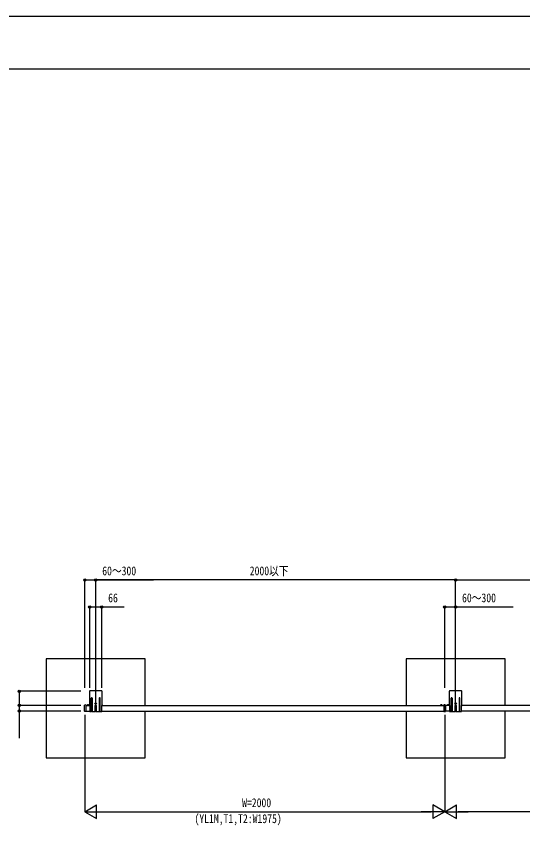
# Model space of a CAD drawing. Units: millimetres, scale not verified. Extents: x -6308 to 6308, y -4455 to 4455.
# Drawn here: x -3623 to -811, y -128 to 4455 of the extents above; entities that cross this region are included whole.
import ezdxf
from ezdxf.enums import TextEntityAlignment as Align

# ---------------------------------------------------------------- set-up
doc = ezdxf.new("R2010")
doc.units = ezdxf.units.MM
doc.header["$LTSCALE"] = 20
for name, color, linetype in [('0-3_YKK_12', 2, 'Continuous'), ('0-4_YKK_A1', 4, 'Continuous'), ('0-5_YKK_D', 6, 'Continuous'), ('0-6_YKK_ZWAK', 7, 'Continuous')]:
    doc.layers.add(name, color=color, linetype=linetype)
doc.styles.add('ＭＳ ゴシック', font='')
doc.styles.get('ＭＳ ゴシック').set_extended_font_data('MS Gothic')

msp = doc.modelspace()

# ---------------------------------------------------------------- linework, layer by layer
at = {"layer": '0-3_YKK_12'}
for p, q in [((-3182.47, 628.1), (-3182.47, 723.1)), ((-1182.57, 628.1), (-1182.57, 723.1)), ((-1243.07, 633.3), (-1243.07, 590.9))]:
    msp.add_line(p, q, dxfattribs=at)
at = {"layer": '0-4_YKK_A1'}
for p, q in [((-3217.47, 706.6), (-3217.47, 630.1)), ((-3148.97, 708.1), (-3215.97, 708.1)), ((-3147.47, 630.1), (-3147.47, 706.6)), ((-1217.57, 706.6), (-1217.57, 630.1)), ((-1149.07, 708.1), (-1216.07, 708.1)), ((-1147.57, 630.1), (-1147.57, 706.6)), ((-3206.97, 594.6), (-3206.97, 667.6)), ((-3201.97, 667.6), (-3201.97, 594.6)), ((-3162.97, 667.6), (-3162.97, 594.6)), ((-3157.97, 594.6), (-3157.97, 667.6)), ((-1207.07, 594.6), (-1207.07, 667.6)), ((-1202.07, 667.6), (-1202.07, 594.6)), ((-1163.07, 667.6), (-1163.07, 594.6)), ((-1158.07, 594.6), (-1158.07, 667.6)), ((-3245.07, 595.28), (-3245.07, 628.92)), ((-3237.39, 630.33), (-3244.13, 629.92)), ((-3237.07, 630.03), (-3237.07, 629.35)), ((-3237.07, 629.35), (-3237.07, 594.85)), ((-3237.07, 628.1), (-3215.47, 628.1)), ((-3237.07, 596.1), (-3215.47, 596.1)), ((-3230.27, 628.61), (-3220.87, 628.61)), ((-3230.27, 628.1), (-3230.27, 628.61)), ((-3230.27, 628.1), (-3220.87, 628.1)), ((-3227.57, 628.1), (-3223.57, 628.1)), ((-3220.87, 628.1), (-3220.87, 628.61)), ((-3215.47, 628.1), (-3217.47, 630.1)), ((-3215.47, 628.1), (-3215.47, 624.56)), ((-3215.47, 623.64), (-3215.47, 605.56)), ((-3215.47, 604.64), (-3215.47, 594.6)), ((-3188.72, 638.1), (-3176.22, 638.1)), ((-3184.97, 594.6), (-3184.97, 626.8)), ((-3183.72, 637.68), (-3184.55, 637.68)), ((-3181.23, 638.51), (-3180.4, 638.51)), ((-3179.97, 626.8), (-3179.97, 594.6)), ((-3147.47, 630.1), (-3149.47, 628.1)), ((-3149.47, 628.1), (-1247.57, 628.1)), ((-3149.47, 624.56), (-3149.47, 628.1)), ((-3149.47, 605.56), (-3149.47, 623.64)), ((-3149.47, 594.6), (-3149.47, 604.64)), ((-3149.47, 596.1), (-1247.57, 596.1)), ((-1265.77, 628.61), (-1256.37, 628.61)), ((-1265.77, 628.1), (-1265.77, 628.61)), ((-1265.77, 628.1), (-1256.37, 628.1)), ((-1263.07, 628.1), (-1259.07, 628.1)), ((-1256.37, 628.1), (-1256.37, 628.61)), ((-1247.57, 629.89), (-1247.57, 629.09)), ((-1243.07, 630.35), (-1247.38, 630.09)), ((-1243.07, 629.35), (-1243.07, 594.85)), ((-1215.57, 628.1), (-1238.57, 628.1)), ((-1215.57, 596.1), (-1238.57, 596.1)), ((-1220.37, 628.61), (-1229.77, 628.61)), ((-1229.77, 628.1), (-1229.77, 628.61)), ((-1220.37, 628.1), (-1229.77, 628.1)), ((-1227.17, 630.25), (-1226.22, 628.31)), ((-1223.07, 628.1), (-1227.07, 628.1)), ((-1222.97, 630.25), (-1223.92, 628.31)), ((-1220.37, 628.1), (-1220.37, 628.61)), ((-1215.57, 628.1), (-1217.57, 630.1)), ((-1215.57, 628.1), (-1215.57, 624.56)), ((-1215.57, 623.64), (-1215.57, 605.56)), ((-1215.57, 604.64), (-1215.57, 594.6)), ((-1188.82, 638.1), (-1176.32, 638.1)), ((-1185.07, 594.6), (-1185.07, 626.8)), ((-1183.82, 637.68), (-1184.65, 637.68)), ((-1181.33, 638.51), (-1180.5, 638.51)), ((-1180.07, 626.8), (-1180.07, 594.6)), ((-1147.57, 630.1), (-1149.57, 628.1)), ((621.83, 628.1), (-1149.57, 628.1)), ((-1149.57, 624.56), (-1149.57, 628.1)), ((-1149.57, 605.56), (-1149.57, 623.64)), ((-1149.57, 594.6), (-1149.57, 604.64)), ((621.83, 596.1), (-1149.57, 596.1)), ((-3237.39, 593.87), (-3244.13, 594.28)), ((-3237.07, 594.85), (-3237.07, 594.17)), ((-3215.47, 594.6), (-3206.97, 594.6)), ((-3202.97, 593.6), (-3205.97, 593.6)), ((-3201.97, 594.6), (-3184.97, 594.6)), ((-3180.97, 593.6), (-3183.97, 593.6)), ((-3179.97, 594.6), (-3162.97, 594.6)), ((-3161.97, 593.6), (-3158.97, 593.6)), ((-3157.97, 594.6), (-3149.47, 594.6)), ((-1247.38, 594.11), (-1243.07, 593.85)), ((-1243.07, 593.85), (-1243.07, 594.85)), ((-1238.76, 594.11), (-1243.07, 593.85)), ((-1238.57, 595.11), (-1238.57, 594.31)), ((-1215.57, 594.6), (-1207.07, 594.6)), ((-1203.07, 593.6), (-1206.07, 593.6)), ((-1202.07, 594.6), (-1185.07, 594.6)), ((-1181.07, 593.6), (-1184.07, 593.6)), ((-1180.07, 594.6), (-1163.07, 594.6)), ((-1162.07, 593.6), (-1159.07, 593.6)), ((-1158.07, 594.6), (-1149.57, 594.6))]:
    msp.add_line(p, q, dxfattribs=at)
for points in [[(-2907.47, 628.1), (-2907.47, 887.1), (-3457.47, 887.1), (-3457.47, 337.1), (-2907.47, 337.1), (-2907.47, 596.1)], [(-907.57, 628.1), (-907.57, 887.1), (-1457.57, 887.1), (-1457.57, 628.1)], [(-3227.67, 630.25), (-3226.72, 628.31), (-3225.57, 627.69)], [(-3223.47, 630.25), (-3224.42, 628.31), (-3225.57, 627.69)], [(-3184.55, 637.68), (-3184.55, 638.51), (-3183.72, 638.51)], [(-3182.89, 639.34), (-3182.89, 640.17), (-3182.06, 640.17), (-3182.06, 639.34)], [(-3182.06, 636.85), (-3182.06, 636.02), (-3182.89, 636.02), (-3182.89, 636.85)], [(-3180.4, 638.51), (-3180.4, 637.68), (-3181.23, 637.68)], [(-1457.57, 596.1), (-1457.57, 337.1), (-907.57, 337.1), (-907.57, 596.1)], [(-1263.17, 630.25), (-1262.22, 628.31), (-1261.07, 627.69)], [(-1258.97, 630.25), (-1259.92, 628.31), (-1261.07, 627.69)], [(-1247.57, 629.09), (-1247.57, 595.11), (-1247.57, 594.31)], [(-1243.07, 629.35), (-1243.07, 630.35), (-1238.76, 630.09)], [(-1238.57, 629.89), (-1238.57, 629.09), (-1238.57, 595.11)], [(-1184.65, 637.68), (-1184.65, 638.51), (-1183.82, 638.51)], [(-1182.99, 639.34), (-1182.99, 640.17), (-1182.16, 640.17), (-1182.16, 639.34)], [(-1182.16, 636.85), (-1182.16, 636.02), (-1182.99, 636.02), (-1182.99, 636.85)], [(-1180.5, 638.51), (-1180.5, 637.68), (-1181.33, 637.68)]]:
    msp.add_lwpolyline(points, dxfattribs=at)
for centre in [(-3182.47, 638.1), (-1182.57, 638.1)]:
    msp.add_circle(centre, 4.25, dxfattribs=at)
for centre, radius, start, end in [((-3215.97, 706.6), 1.5, 90, 180), ((-3148.97, 706.6), 1.5, 0, 90), ((-1216.07, 706.6), 1.5, 90, 180), ((-1149.07, 706.6), 1.5, 0, 90), ((-3204.47, 667.6), 2.5, 0, 180), ((-3160.47, 667.6), 2.5, 0, 180), ((-1204.57, 667.6), 2.5, 0, 180), ((-1160.57, 667.6), 2.5, 0, 180), ((-3244.07, 628.92), 1, 93.5, 180), ((-3237.37, 630.03), 0.3, 0, 93.5), ((-3225.57, 624.05), 6.55, 44.12696, 135.87304), ((-3215.67, 624.1), 0.5, 293.57818, 66.42182), ((-3215.67, 605.1), 0.5, 293.57818, 66.42182), ((-3182.47, 626.8), 2.5, 0, 180), ((-3183.72, 639.34), 0.83, 270, 0), ((-3183.72, 636.85), 0.83, 0, 90), ((-3181.23, 639.34), 0.83, 180, 270), ((-3181.23, 636.85), 0.83, 90, 180), ((-3149.27, 624.1), 0.5, 113.57818, 246.42182), ((-3149.27, 605.1), 0.5, 113.57818, 246.42182), ((-1261.07, 624.05), 6.55, 44.12696, 135.87304), ((-1247.37, 629.89), 0.2, 93.5, 180), ((-1238.77, 629.89), 0.2, 0, 86.5), ((-1225.07, 624.05), 6.55, 44.12696, 135.87304), ((-1215.77, 624.1), 0.5, 293.57818, 66.42182), ((-1215.77, 605.1), 0.5, 293.57818, 66.42182), ((-1182.57, 626.8), 2.5, 0, 180), ((-1183.82, 639.34), 0.83, 270, 0), ((-1183.82, 636.85), 0.83, 0, 90), ((-1181.33, 639.34), 0.83, 180, 270), ((-1181.33, 636.85), 0.83, 90, 180), ((-1149.37, 624.1), 0.5, 113.57818, 246.42182), ((-1149.37, 605.1), 0.5, 113.57818, 246.42182), ((-3244.07, 595.28), 1, 180, 266.5), ((-3237.37, 594.17), 0.3, 266.5, 0), ((-3205.97, 594.6), 1, 180, 270), ((-3202.97, 594.6), 1, 270, 0), ((-3183.97, 594.6), 1, 180, 270), ((-3180.97, 594.6), 1, 270, 0), ((-3161.97, 594.6), 1, 180, 270), ((-3158.97, 594.6), 1, 270, 0), ((-1247.37, 594.31), 0.2, 180, 266.5), ((-1238.77, 594.31), 0.2, 273.5, 0), ((-1206.07, 594.6), 1, 180, 270), ((-1203.07, 594.6), 1, 270, 0), ((-1184.07, 594.6), 1, 180, 270), ((-1181.07, 594.6), 1, 270, 0), ((-1162.07, 594.6), 1, 180, 270), ((-1159.07, 594.6), 1, 270, 0)]:
    msp.add_arc(centre, radius, start, end, dxfattribs=at)
at = {"layer": '0-5_YKK_D'}
for p, q in [((-3243.07, 726.1), (-3243.07, 1326.2)), ((-3182.47, 726.1), (-3182.47, 1326.2)), ((-3182.47, 726.1), (-3182.47, 1326.2)), ((-1182.57, 1325.2), (-3182.47, 1325.2)), ((-1182.57, 726.1), (-1182.57, 1326.2)), ((-1182.57, 726.1), (-1182.57, 1326.2)), ((-1182.57, 1325.2), (654.83, 1325.2)), ((-3215.47, 726.1), (-3215.47, 1176.2)), ((-3149.47, 726.1), (-3149.47, 1176.2)), ((-1243.07, 726.1), (-1243.07, 1176.2)), ((-1182.57, 726.1), (-1182.57, 1176.2)), ((-3264.57, 706.1), (-3608.47, 706.1)), ((-3607.47, 706.1), (-3607.47, 628.1)), ((-3264.57, 628.1), (-3608.47, 628.1)), ((-3264.57, 628.1), (-3608.47, 628.1)), ((-3264.57, 596.1), (-3608.47, 596.1)), ((-3243.07, 576.1), (-3243.07, 36.1)), ((-1243.07, 576.1), (-1243.07, 36.1)), ((-1243.07, 576.1), (-1243.07, 36.1)), ((-3243.07, 37.1), (-3178.12, 74.6)), ((-3178.12, -0.4), (-3178.12, 74.6)), ((-1243.07, 37.1), (-1308.02, 74.6)), ((-1308.02, 74.6), (-1308.02, -0.4)), ((-1243.07, 37.1), (-1178.12, 74.6)), ((-1178.12, -0.4), (-1178.12, 74.6)), ((-3243.07, 37.1), (-3178.12, -0.4)), ((-3243.07, 37.1), (-3113.17, 37.1)), ((-3168.07, 37.1), (-1318.07, 37.1)), ((-1243.07, 37.1), (-1372.97, 37.1)), ((-1243.07, 37.1), (-1308.02, -0.4)), ((-1243.07, 37.1), (-1178.12, -0.4)), ((-1243.07, 37.1), (-1113.17, 37.1)), ((681.93, 37.1), (-1168.07, 37.1))]:
    msp.add_line(p, q, dxfattribs=at)
for points in [[(-3243.07, 1325.2), (-3182.47, 1325.2), (-2862.37, 1325.2)], [(-3215.47, 1175.2), (-3149.47, 1175.2), (-3023.77, 1175.2)], [(-1243.07, 1175.2), (-1182.57, 1175.2), (-862.47, 1175.2)], [(-3607.47, 628.1), (-3607.47, 596.1), (-3607.47, 444.9)]]:
    msp.add_lwpolyline(points, dxfattribs=at)
for centre in [(-3243.07, 1325.2), (-3182.47, 1325.2), (-3182.47, 1325.2), (-1182.57, 1325.2), (-1182.57, 1325.2), (-3215.47, 1175.2), (-3149.47, 1175.2), (-1243.07, 1175.2), (-1182.57, 1175.2), (-3607.47, 706.1), (-3607.47, 628.1), (-3607.47, 628.1), (-3607.47, 596.1)]:
    msp.add_circle(centre, 6.38, dxfattribs=at)
at = {"layer": '0-6_YKK_ZWAK'}
msp.add_line((5842.53, 4162.5), (-5857.47, 4162.5), dxfattribs=at)
msp.add_lwpolyline([(-6307.5, -4455), (6307.5, -4455), (6307.5, 4455), (-6307.5, 4455)], close=True, dxfattribs=at)

# ---------------------------------------------------------------- texts
at = {"layer": '0-5_YKK_D', "style": 'ＭＳ ゴシック', "width": 0.8}
for s, p in [('60～300', (-3146.47, 1335.7)), ('2000以下', (-2326.52, 1335.7)), ('66', (-3113.47, 1185.7)), ('60～300', (-1146.57, 1185.7)), ('W=2000', (-2369.07, 47.6)), ('(YL1M,T1,T2:W1975)', (-2633.67, -40.9))]:
    msp.add_text(s, height=49.49, dxfattribs=at).set_placement(p, align=Align.BOTTOM_LEFT)

doc.saveas('drawing.dxf')
